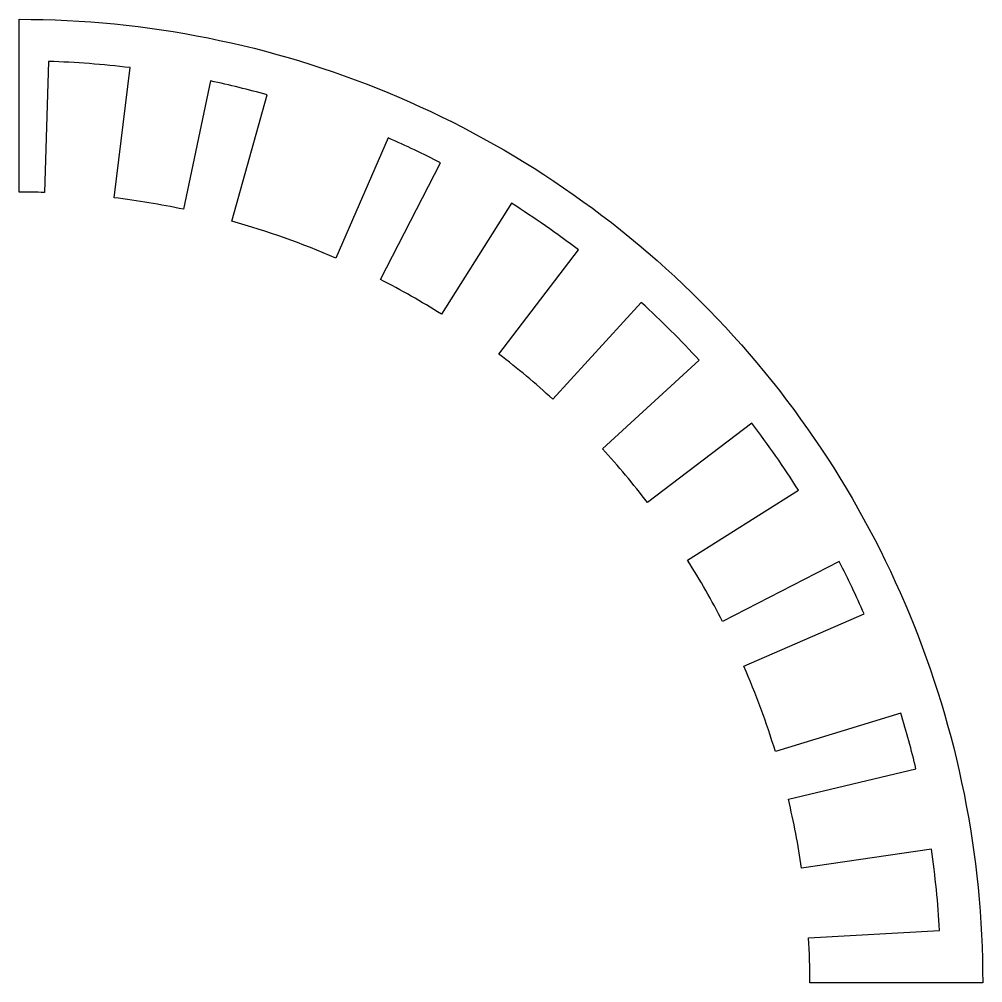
# Model space of a CAD drawing. Header units: millimetres. Extents: x 0 to 125, y 0 to 125.
import ezdxf

# ---------------------------------------------------------------- set-up
doc = ezdxf.new("R2010")
doc.units = ezdxf.units.MM
doc.layers.get('0').update_dxf_attribs({"linetype": 'CONTINUOUS'})

msp = doc.modelspace()

# ---------------------------------------------------------------- linework, layer by layer
msp.add_lwpolyline([(124.9, 0), (102.5, 0, 0.014219), (102.33, 5.83), (119.31, 6.79, 0.022169), (118.24, 17.33), (101.42, 14.86, 0.022169), (99.7, 23.79), (116.24, 27.73, 0.015629), (114.28, 34.94), (98.02, 29.97, 0.028806), (93.93, 41.04), (109.51, 47.84, 0.015629), (106.3, 54.59), (91.18, 46.82, 0.022355), (86.64, 54.78), (101, 63.86, 0.022194), (94.95, 72.56), (81.44, 62.24, 0.022194), (75.6, 69.22), (88.14, 80.7, 0.022194), (80.64, 88.19), (69.17, 75.64, 0.022194), (62.19, 81.48), (72.5, 94.99, 0.022194), (63.8, 101.05), (54.72, 86.67, 0.022194), (46.82, 91.18), (54.59, 106.3, 0.015629), (47.84, 109.51), (41.04, 93.93, 0.034921), (27.56, 98.72), (32.14, 115.1, 0.01579), (24.81, 116.9), (21.28, 100.27, 0.022169), (12.32, 101.76), (14.36, 118.63, 0.022169), (3.8, 119.44), (3.26, 102.45, 0.007948), (0, 102.5), (0, 124.9, -0.414214)], format="xyb", close=True)

doc.saveas('drawing.dxf')
